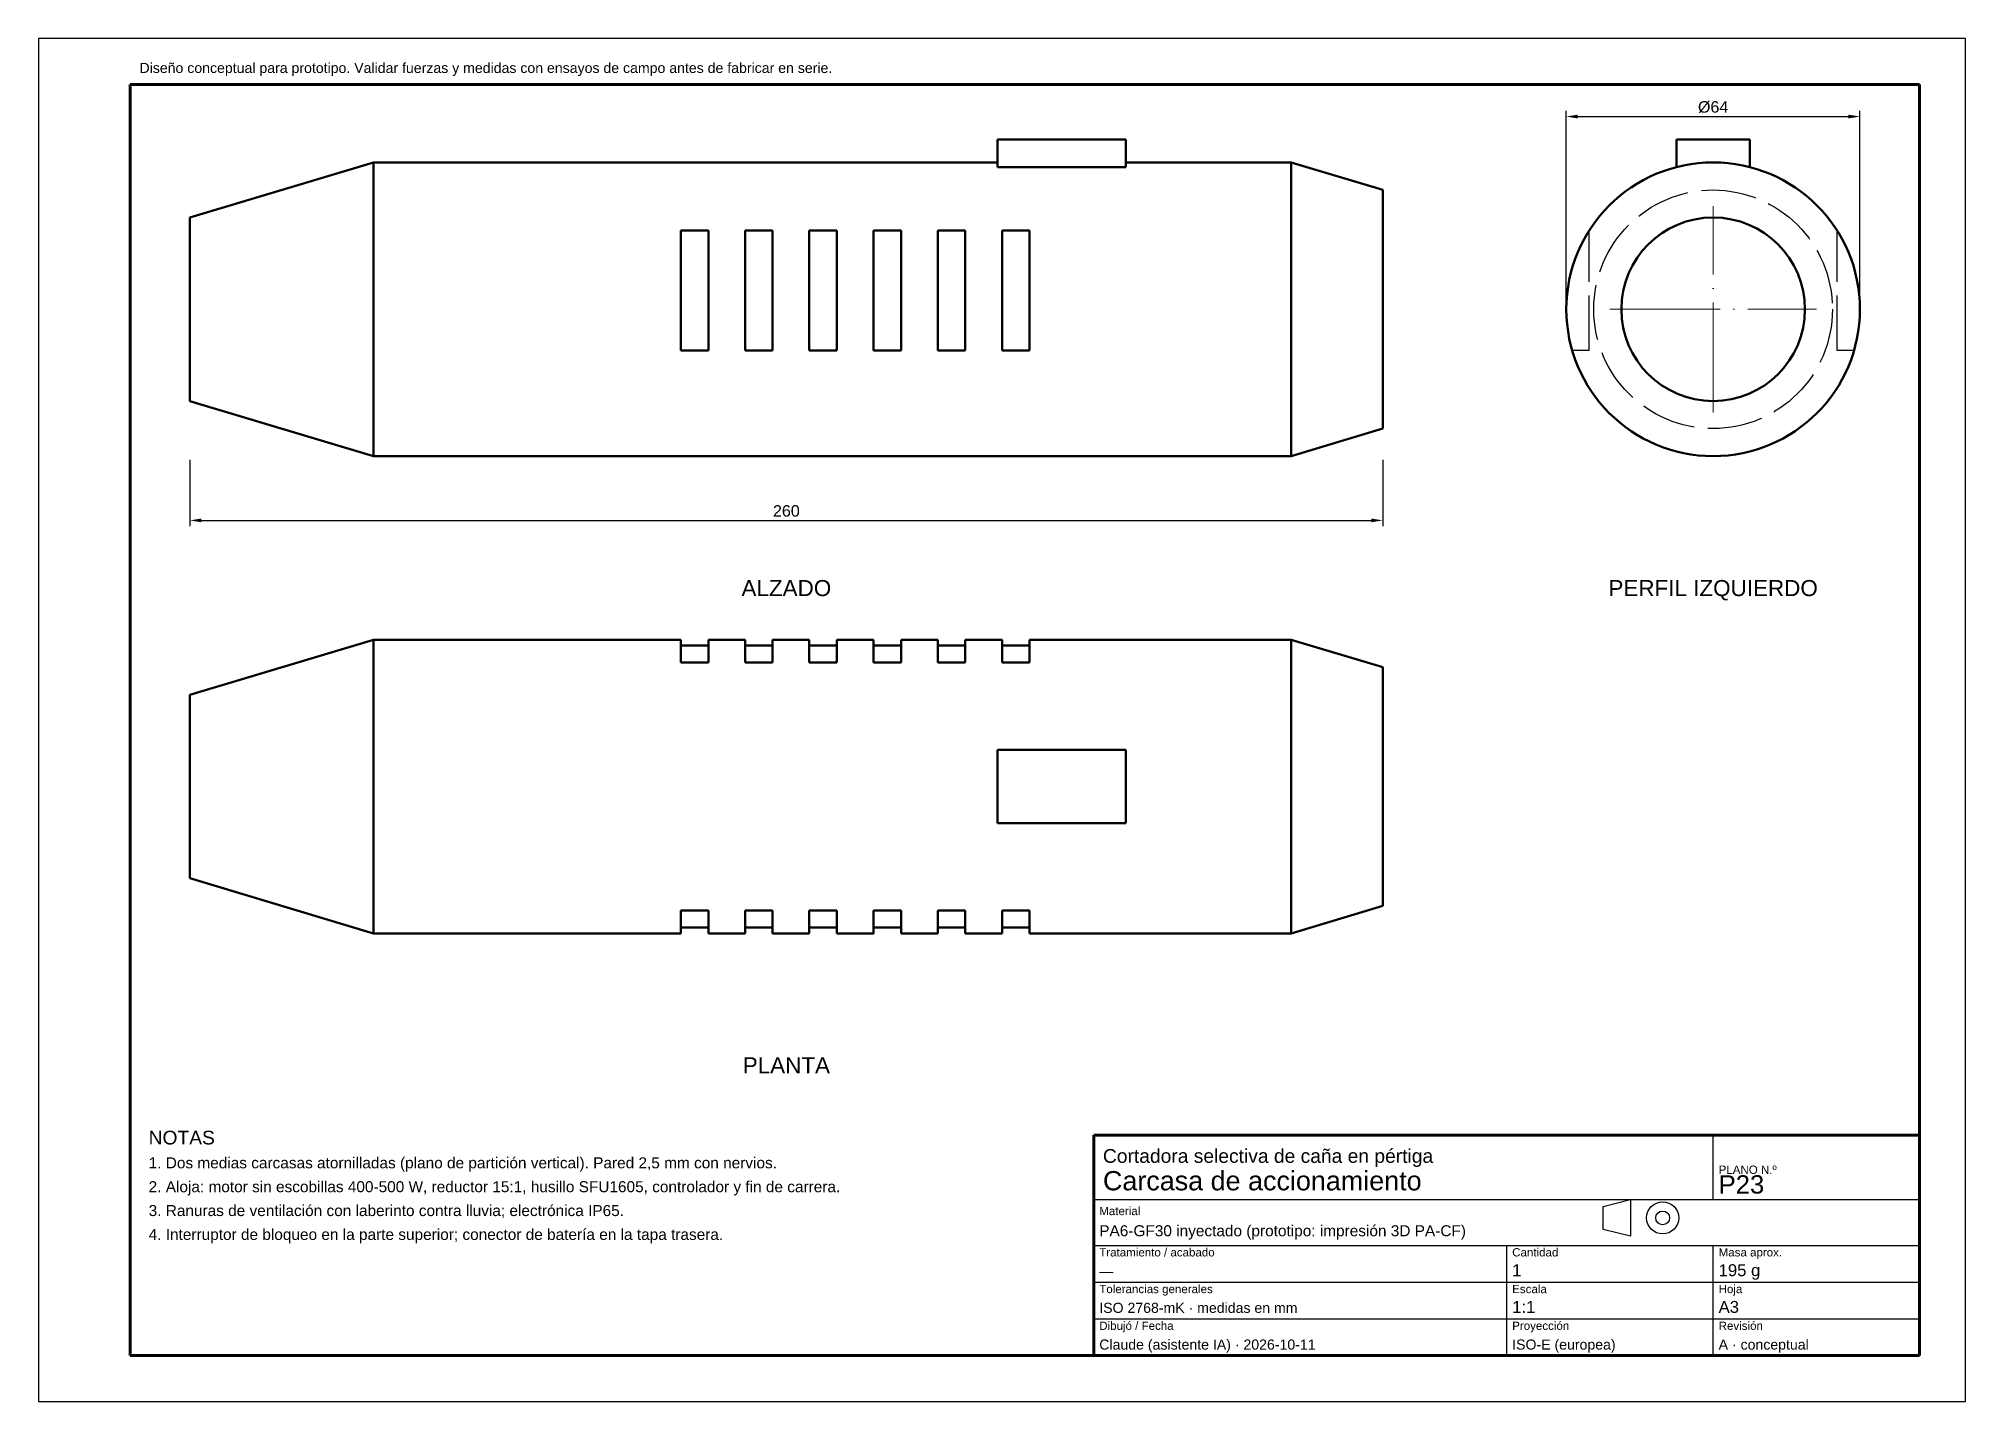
# Model space of a CAD drawing. Header units: millimetres. Extents: x 0 to 420, y 0 to 297.
import ezdxf
from ezdxf.enums import TextEntityAlignment as Align

# ---------------------------------------------------------------- set-up
doc = ezdxf.new("R2010")
doc.units = ezdxf.units.MM
doc.linetypes.add('ACAD_ISO02W100', pattern=[15, 12, -3])
doc.linetypes.add('ACAD_ISO04W100', pattern=[30, 24, -3, 0, -3])
for name, color, linetype, lineweight in [('COTAS', 4, 'Continuous', 18), ('EJES', 1, 'ACAD_ISO04W100', 18), ('MARCO', 7, 'Continuous', 70), ('OCULTAS', 8, 'ACAD_ISO02W100', 25), ('TEXTO', 7, 'Continuous', 25), ('VISIBLE', 7, 'Continuous', 50)]:
    doc.layers.add(name, color=color, linetype=linetype, lineweight=lineweight)
doc.styles.get("Standard").update_dxf_attribs({"font": 'arial.ttf'})
doc.dimstyles.new('ISO25', dxfattribs={"dimtxt": 2.5, "dimasz": 2.5, "dimexe": 1.25, "dimexo": 0.8, "dimgap": 0.8, "dimtad": 1, "dimdec": 1, "dimtxsty": 'Standard', "dimcen": 2.5, "dimclrd": 4, "dimclre": 4, "dimclrt": 7, "dimazin": 3, "dimtfac": 1, "dimtmove": 0, "dimatfit": 3})

msp = doc.modelspace()

# ---------------------------------------------------------------- linework, layer by layer
at = {"layer": 'EJES'}
for p, q in [((365, 215.5), (365, 260.5)), ((342.5, 238), (387.5, 238))]:
    msp.add_line(p, q, dxfattribs=at)
at = {"layer": 'MARCO'}
for p, q in [((410, 287), (20, 287)), ((20, 287), (20, 10)), ((410, 10), (410, 287)), ((410, 58), (230, 58)), ((230, 58), (230, 10)), ((410, 10), (410, 58)), ((20, 10), (410, 10)), ((230, 10), (410, 10))]:
    msp.add_line(p, q, dxfattribs=at)
at = {"layer": 'OCULTAS'}
for p, q in [((209, 269), (209, 275)), ((209, 275), (237, 275)), ((237, 269), (237, 275)), ((373, 275), (357, 275)), ((357, 269), (357, 275)), ((373, 269), (373, 275)), ((209, 269), (237, 269)), ((209, 269), (237, 269)), ((209, 269), (237, 269)), ((357.06, 269), (357, 269)), ((373, 269), (372.94, 269)), ((140, 255.18), (146, 255.18)), ((140, 229), (140, 255.18)), ((140, 229), (140, 255.18)), ((146, 229), (146, 255.18)), ((146, 229), (146, 255.18)), ((154, 255.18), (160, 255.18)), ((154, 229), (154, 255.18)), ((154, 229), (154, 255.18)), ((160, 229), (160, 255.18)), ((160, 229), (160, 255.18)), ((168, 255.18), (174, 255.18)), ((168, 229), (168, 255.18)), ((168, 229), (168, 255.18)), ((174, 229), (174, 255.18)), ((174, 229), (174, 255.18)), ((182, 255.18), (188, 255.18)), ((182, 229), (182, 255.18)), ((182, 229), (182, 255.18)), ((188, 229), (188, 255.18)), ((188, 229), (188, 255.18)), ((196, 255.18), (202, 255.18)), ((196, 229), (196, 255.18)), ((196, 229), (196, 255.18)), ((202, 229), (202, 255.18)), ((202, 229), (202, 255.18)), ((210, 255.18), (216, 255.18)), ((210, 229), (210, 255.18)), ((210, 229), (210, 255.18)), ((216, 229), (216, 255.18)), ((216, 229), (216, 255.18)), ((338, 229), (338, 255.18)), ((338, 229), (338, 255.18)), ((338, 229), (338, 255.18)), ((338, 229), (338, 255.18)), ((338, 229), (338, 255.18)), ((338, 229), (338, 255.18)), ((338, 229), (338, 255.18)), ((338, 229), (338, 255.18)), ((338, 229), (338, 255.18)), ((338, 229), (338, 255.18)), ((338, 229), (338, 255.18)), ((338, 229), (338, 255.18)), ((392, 229), (392, 255.18)), ((392, 229), (392, 255.18)), ((392, 229), (392, 255.18)), ((392, 229), (392, 255.18)), ((392, 229), (392, 255.18)), ((392, 229), (392, 255.18)), ((392, 229), (392, 255.18)), ((392, 229), (392, 255.18)), ((392, 229), (392, 255.18)), ((392, 229), (392, 255.18)), ((392, 229), (392, 255.18)), ((392, 229), (392, 255.18)), ((140, 229), (146, 229)), ((140, 229), (146, 229)), ((140, 229), (146, 229)), ((154, 229), (160, 229)), ((154, 229), (160, 229)), ((154, 229), (160, 229)), ((168, 229), (174, 229)), ((168, 229), (174, 229)), ((168, 229), (174, 229)), ((182, 229), (188, 229)), ((182, 229), (188, 229)), ((182, 229), (188, 229)), ((196, 229), (202, 229)), ((196, 229), (202, 229)), ((196, 229), (202, 229)), ((210, 229), (216, 229)), ((210, 229), (216, 229)), ((210, 229), (216, 229)), ((338, 229), (334.29, 229)), ((338, 229), (334.29, 229)), ((338, 229), (334.29, 229)), ((338, 229), (334.29, 229)), ((338, 229), (334.29, 229)), ((338, 229), (334.29, 229)), ((338, 229), (334.29, 229)), ((338, 229), (334.29, 229)), ((338, 229), (334.29, 229)), ((338, 229), (334.29, 229)), ((338, 229), (334.29, 229)), ((338, 229), (334.29, 229)), ((395.71, 229), (392, 229)), ((395.71, 229), (392, 229)), ((395.71, 229), (392, 229)), ((395.71, 229), (392, 229)), ((395.71, 229), (392, 229)), ((395.71, 229), (392, 229)), ((395.71, 229), (392, 229)), ((395.71, 229), (392, 229)), ((395.71, 229), (392, 229)), ((395.71, 229), (392, 229)), ((395.71, 229), (392, 229)), ((395.71, 229), (392, 229)), ((140, 161), (140, 164.71)), ((146, 161), (146, 164.71)), ((154, 161), (154, 164.71)), ((160, 161), (160, 164.71)), ((168, 161), (168, 164.71)), ((174, 161), (174, 164.71)), ((182, 161), (182, 164.71)), ((188, 161), (188, 164.71)), ((196, 161), (196, 164.71)), ((202, 161), (202, 164.71)), ((210, 161), (210, 164.71)), ((216, 161), (216, 164.71)), ((140, 161), (146, 161)), ((154, 161), (160, 161)), ((168, 161), (174, 161)), ((182, 161), (188, 161)), ((196, 161), (202, 161)), ((210, 161), (216, 161)), ((209, 141.94), (209, 142)), ((209, 142), (237, 142)), ((209, 141.94), (237, 141.94)), ((237, 141.94), (237, 142)), ((209, 126.06), (237, 126.06)), ((209, 126), (209, 126.06)), ((209, 126), (237, 126)), ((237, 126), (237, 126.06)), ((140, 103.29), (140, 107)), ((140, 107), (146, 107)), ((146, 103.29), (146, 107)), ((154, 103.29), (154, 107)), ((154, 107), (160, 107)), ((160, 103.29), (160, 107)), ((168, 103.29), (168, 107)), ((168, 107), (174, 107)), ((174, 103.29), (174, 107)), ((182, 103.29), (182, 107)), ((182, 107), (188, 107)), ((188, 103.29), (188, 107)), ((196, 103.29), (196, 107)), ((196, 107), (202, 107)), ((202, 103.29), (202, 107)), ((210, 103.29), (210, 107)), ((210, 107), (216, 107)), ((216, 103.29), (216, 107))]:
    msp.add_line(p, q, dxfattribs=at)
for radius in [32, 26]:
    msp.add_circle((365, 238), radius, dxfattribs=at)
for start, end in [(-284.3615, -255.6385), (-284.3615, -255.6385), (-212.4617, -163.6652), (-212.4617, -163.6652), (-212.4617, -163.6652), (-212.4617, -163.6652), (-212.4617, -163.6652), (-212.4617, -163.6652), (-212.4617, -163.6652), (-212.4617, -163.6652), (-212.4617, -163.6652), (-212.4617, -163.6652), (-212.4617, -163.6652), (-212.4617, -163.6652), (-376.3348, -327.5383), (-376.3348, -327.5383), (-376.3348, -327.5383), (-376.3348, -327.5383), (-376.3348, -327.5383), (-376.3348, -327.5383), (-376.3348, -327.5383), (-376.3348, -327.5383), (-376.3348, -327.5383), (-376.3348, -327.5383), (-376.3348, -327.5383), (-376.3348, -327.5383)]:
    msp.add_arc((365, 238), 32, start, end, dxfattribs=at)
for points in [[(73, 206), (73, 206.8), (73, 209.17), (73, 212.98), (73, 218.05), (73, 224.12), (73, 230.88), (73, 238), (73, 245.12), (73, 251.88), (73, 257.95), (73, 263.02), (73, 266.83), (73, 269.2), (73, 270)], [(209, 269), (209, 269.14), (209, 269.26), (209, 269.38), (209, 269.49), (209, 269.59), (209, 269.67), (209, 269.75), (209, 269.82), (209, 269.87), (209, 269.92), (209, 269.95), (209, 269.98), (209, 269.99), (209, 270)], [(209, 270), (209, 269.99), (209, 269.98), (209, 269.95), (209, 269.92), (209, 269.87), (209, 269.82), (209, 269.75), (209, 269.67), (209, 269.59), (209, 269.49), (209, 269.38), (209, 269.26), (209, 269.14), (209, 269)], [(237, 269), (237, 269.14), (237, 269.26), (237, 269.38), (237, 269.49), (237, 269.59), (237, 269.67), (237, 269.75), (237, 269.82), (237, 269.87), (237, 269.92), (237, 269.95), (237, 269.98), (237, 269.99), (237, 270)], [(237, 270), (237, 269.99), (237, 269.98), (237, 269.95), (237, 269.92), (237, 269.87), (237, 269.82), (237, 269.75), (237, 269.67), (237, 269.59), (237, 269.49), (237, 269.38), (237, 269.26), (237, 269.14), (237, 269)], [(273, 206), (273, 206.8), (273, 209.17), (273, 212.98), (273, 218.05), (273, 224.12), (273, 230.88), (273, 238), (273, 245.12), (273, 251.88), (273, 257.95), (273, 263.02), (273, 266.83), (273, 269.2), (273, 270)], [(293, 212), (293, 212.65), (293, 214.57), (293, 217.67), (293, 221.79), (293, 226.72), (293, 232.21), (293, 238), (293, 243.79), (293, 249.28), (293, 254.21), (293, 258.33), (293, 261.43), (293, 263.35), (293, 264)], [(33, 218), (33, 218.5), (33, 219.98), (33, 222.36), (33, 225.53), (33, 229.32), (33, 233.55), (33, 238), (33, 242.45), (33, 246.68), (33, 250.47), (33, 253.64), (33, 256.02), (33, 257.5), (33, 258)], [(73, 134), (73, 137.58), (73, 141.12), (73, 144.57), (73, 147.88), (73, 151.03), (73, 153.95), (73, 156.63), (73, 159.02), (73, 161.1), (73, 162.83), (73, 164.2), (73, 165.2), (73, 165.8), (73, 166)], [(140, 164.71), (140, 164.89), (140, 165.05), (140, 165.2), (140, 165.34), (140, 165.46), (140, 165.58), (140, 165.68), (140, 165.76), (140, 165.83), (140, 165.89), (140, 165.94), (140, 165.97), (140, 165.99), (140, 166)], [(146, 164.71), (146, 164.89), (146, 165.05), (146, 165.2), (146, 165.34), (146, 165.46), (146, 165.58), (146, 165.68), (146, 165.76), (146, 165.83), (146, 165.89), (146, 165.94), (146, 165.97), (146, 165.99), (146, 166)], [(154, 164.71), (154, 164.89), (154, 165.05), (154, 165.2), (154, 165.34), (154, 165.46), (154, 165.58), (154, 165.68), (154, 165.76), (154, 165.83), (154, 165.89), (154, 165.94), (154, 165.97), (154, 165.99), (154, 166)], [(160, 164.71), (160, 164.89), (160, 165.05), (160, 165.2), (160, 165.34), (160, 165.46), (160, 165.58), (160, 165.68), (160, 165.76), (160, 165.83), (160, 165.89), (160, 165.94), (160, 165.97), (160, 165.99), (160, 166)], [(168, 164.71), (168, 164.89), (168, 165.05), (168, 165.2), (168, 165.34), (168, 165.46), (168, 165.58), (168, 165.68), (168, 165.76), (168, 165.83), (168, 165.89), (168, 165.94), (168, 165.97), (168, 165.99), (168, 166)], [(174, 164.71), (174, 164.89), (174, 165.05), (174, 165.2), (174, 165.34), (174, 165.46), (174, 165.58), (174, 165.68), (174, 165.76), (174, 165.83), (174, 165.89), (174, 165.94), (174, 165.97), (174, 165.99), (174, 166)], [(182, 164.71), (182, 164.89), (182, 165.05), (182, 165.2), (182, 165.34), (182, 165.46), (182, 165.58), (182, 165.68), (182, 165.76), (182, 165.83), (182, 165.89), (182, 165.94), (182, 165.97), (182, 165.99), (182, 166)], [(188, 164.71), (188, 164.89), (188, 165.05), (188, 165.2), (188, 165.34), (188, 165.46), (188, 165.58), (188, 165.68), (188, 165.76), (188, 165.83), (188, 165.89), (188, 165.94), (188, 165.97), (188, 165.99), (188, 166)], [(196, 164.71), (196, 164.89), (196, 165.05), (196, 165.2), (196, 165.34), (196, 165.46), (196, 165.58), (196, 165.68), (196, 165.76), (196, 165.83), (196, 165.89), (196, 165.94), (196, 165.97), (196, 165.99), (196, 166)], [(202, 164.71), (202, 164.89), (202, 165.05), (202, 165.2), (202, 165.34), (202, 165.46), (202, 165.58), (202, 165.68), (202, 165.76), (202, 165.83), (202, 165.89), (202, 165.94), (202, 165.97), (202, 165.99), (202, 166)], [(210, 164.71), (210, 164.89), (210, 165.05), (210, 165.2), (210, 165.34), (210, 165.46), (210, 165.58), (210, 165.68), (210, 165.76), (210, 165.83), (210, 165.89), (210, 165.94), (210, 165.97), (210, 165.99), (210, 166)], [(216, 164.71), (216, 164.89), (216, 165.05), (216, 165.2), (216, 165.34), (216, 165.46), (216, 165.58), (216, 165.68), (216, 165.76), (216, 165.83), (216, 165.89), (216, 165.94), (216, 165.97), (216, 165.99), (216, 166)], [(273, 134), (273, 137.58), (273, 141.12), (273, 144.57), (273, 147.88), (273, 151.03), (273, 153.95), (273, 156.63), (273, 159.02), (273, 161.1), (273, 162.83), (273, 164.2), (273, 165.2), (273, 165.8), (273, 166)], [(293, 134), (293, 136.91), (293, 139.79), (293, 142.59), (293, 145.28), (293, 147.83), (293, 150.21), (293, 152.38), (293, 154.33), (293, 156.01), (293, 157.43), (293, 158.54), (293, 159.35), (293, 159.84), (293, 160)], [(33, 134), (33, 136.24), (33, 138.45), (33, 140.61), (33, 142.68), (33, 144.64), (33, 146.47), (33, 148.14), (33, 149.64), (33, 150.93), (33, 152.02), (33, 152.88), (33, 153.5), (33, 153.87), (33, 154)], [(33, 114), (33, 114.13), (33, 114.5), (33, 115.12), (33, 115.98), (33, 117.07), (33, 118.36), (33, 119.86), (33, 121.53), (33, 123.36), (33, 125.32), (33, 127.39), (33, 129.55), (33, 131.76), (33, 134)], [(73, 102), (73, 102.2), (73, 102.8), (73, 103.8), (73, 105.17), (73, 106.9), (73, 108.98), (73, 111.37), (73, 114.05), (73, 116.97), (73, 120.12), (73, 123.43), (73, 126.88), (73, 130.42), (73, 134)], [(273, 102), (273, 102.2), (273, 102.8), (273, 103.8), (273, 105.17), (273, 106.9), (273, 108.98), (273, 111.37), (273, 114.05), (273, 116.97), (273, 120.12), (273, 123.43), (273, 126.88), (273, 130.42), (273, 134)], [(293, 108), (293, 108.16), (293, 108.65), (293, 109.46), (293, 110.57), (293, 111.99), (293, 113.67), (293, 115.62), (293, 117.79), (293, 120.17), (293, 122.72), (293, 125.41), (293, 128.21), (293, 131.09), (293, 134)], [(140, 102), (140, 102.01), (140, 102.03), (140, 102.06), (140, 102.11), (140, 102.17), (140, 102.24), (140, 102.32), (140, 102.42), (140, 102.54), (140, 102.66), (140, 102.8), (140, 102.95), (140, 103.11), (140, 103.29)], [(146, 102), (146, 102.01), (146, 102.03), (146, 102.06), (146, 102.11), (146, 102.17), (146, 102.24), (146, 102.32), (146, 102.42), (146, 102.54), (146, 102.66), (146, 102.8), (146, 102.95), (146, 103.11), (146, 103.29)], [(154, 102), (154, 102.01), (154, 102.03), (154, 102.06), (154, 102.11), (154, 102.17), (154, 102.24), (154, 102.32), (154, 102.42), (154, 102.54), (154, 102.66), (154, 102.8), (154, 102.95), (154, 103.11), (154, 103.29)], [(160, 102), (160, 102.01), (160, 102.03), (160, 102.06), (160, 102.11), (160, 102.17), (160, 102.24), (160, 102.32), (160, 102.42), (160, 102.54), (160, 102.66), (160, 102.8), (160, 102.95), (160, 103.11), (160, 103.29)], [(168, 102), (168, 102.01), (168, 102.03), (168, 102.06), (168, 102.11), (168, 102.17), (168, 102.24), (168, 102.32), (168, 102.42), (168, 102.54), (168, 102.66), (168, 102.8), (168, 102.95), (168, 103.11), (168, 103.29)], [(174, 102), (174, 102.01), (174, 102.03), (174, 102.06), (174, 102.11), (174, 102.17), (174, 102.24), (174, 102.32), (174, 102.42), (174, 102.54), (174, 102.66), (174, 102.8), (174, 102.95), (174, 103.11), (174, 103.29)], [(182, 102), (182, 102.01), (182, 102.03), (182, 102.06), (182, 102.11), (182, 102.17), (182, 102.24), (182, 102.32), (182, 102.42), (182, 102.54), (182, 102.66), (182, 102.8), (182, 102.95), (182, 103.11), (182, 103.29)], [(188, 102), (188, 102.01), (188, 102.03), (188, 102.06), (188, 102.11), (188, 102.17), (188, 102.24), (188, 102.32), (188, 102.42), (188, 102.54), (188, 102.66), (188, 102.8), (188, 102.95), (188, 103.11), (188, 103.29)], [(196, 102), (196, 102.01), (196, 102.03), (196, 102.06), (196, 102.11), (196, 102.17), (196, 102.24), (196, 102.32), (196, 102.42), (196, 102.54), (196, 102.66), (196, 102.8), (196, 102.95), (196, 103.11), (196, 103.29)], [(202, 102), (202, 102.01), (202, 102.03), (202, 102.06), (202, 102.11), (202, 102.17), (202, 102.24), (202, 102.32), (202, 102.42), (202, 102.54), (202, 102.66), (202, 102.8), (202, 102.95), (202, 103.11), (202, 103.29)], [(210, 102), (210, 102.01), (210, 102.03), (210, 102.06), (210, 102.11), (210, 102.17), (210, 102.24), (210, 102.32), (210, 102.42), (210, 102.54), (210, 102.66), (210, 102.8), (210, 102.95), (210, 103.11), (210, 103.29)], [(216, 102), (216, 102.01), (216, 102.03), (216, 102.06), (216, 102.11), (216, 102.17), (216, 102.24), (216, 102.32), (216, 102.42), (216, 102.54), (216, 102.66), (216, 102.8), (216, 102.95), (216, 103.11), (216, 103.29)]]:
    msp.add_open_spline(points, degree=1, dxfattribs=at)
for points, knots in [([(140, 229), (140, 229.94), (140, 230.88), (140, 231.84), (140, 232.79), (140, 233.76), (140, 234.72), (140, 236.66), (140, 238.61), (140, 239.58), (140, 240.55), (140, 241.52), (140, 242.49), (140, 243.45), (140, 244.41), (140, 245.35), (140, 246.3), (140, 247.23), (140, 248.16), (140, 249.08), (140, 249.99), (140, 250.88), (140, 251.77), (140, 252.64), (140, 253.5), (140, 254.34), (140, 255.18)], [0, 0, 0, 0.071429, 0.071429, 0.142857, 0.142857, 0.214286, 0.214286, 0.357143, 0.357143, 0.428571, 0.428571, 0.5, 0.5, 0.571429, 0.571429, 0.642857, 0.642857, 0.714286, 0.714286, 0.785714, 0.785714, 0.857143, 0.857143, 0.928571, 0.928571, 1, 1, 1]), ([(146, 229), (146, 229.94), (146, 230.88), (146, 231.84), (146, 232.79), (146, 233.76), (146, 234.72), (146, 236.66), (146, 238.61), (146, 239.58), (146, 240.55), (146, 241.52), (146, 242.49), (146, 243.45), (146, 244.41), (146, 245.35), (146, 246.3), (146, 247.23), (146, 248.16), (146, 249.08), (146, 249.99), (146, 250.88), (146, 251.77), (146, 252.64), (146, 253.5), (146, 254.34), (146, 255.18)], [0, 0, 0, 0.071429, 0.071429, 0.142857, 0.142857, 0.214286, 0.214286, 0.357143, 0.357143, 0.428571, 0.428571, 0.5, 0.5, 0.571429, 0.571429, 0.642857, 0.642857, 0.714286, 0.714286, 0.785714, 0.785714, 0.857143, 0.857143, 0.928571, 0.928571, 1, 1, 1]), ([(154, 229), (154, 229.94), (154, 230.88), (154, 231.84), (154, 232.79), (154, 233.76), (154, 234.72), (154, 236.66), (154, 238.61), (154, 239.58), (154, 240.55), (154, 241.52), (154, 242.49), (154, 243.45), (154, 244.41), (154, 245.35), (154, 246.3), (154, 247.23), (154, 248.16), (154, 249.08), (154, 249.99), (154, 250.88), (154, 251.77), (154, 252.64), (154, 253.5), (154, 254.34), (154, 255.18)], [0, 0, 0, 0.071429, 0.071429, 0.142857, 0.142857, 0.214286, 0.214286, 0.357143, 0.357143, 0.428571, 0.428571, 0.5, 0.5, 0.571429, 0.571429, 0.642857, 0.642857, 0.714286, 0.714286, 0.785714, 0.785714, 0.857143, 0.857143, 0.928571, 0.928571, 1, 1, 1]), ([(160, 229), (160, 229.94), (160, 230.88), (160, 231.84), (160, 232.79), (160, 233.76), (160, 234.72), (160, 236.66), (160, 238.61), (160, 239.58), (160, 240.55), (160, 241.52), (160, 242.49), (160, 243.45), (160, 244.41), (160, 245.35), (160, 246.3), (160, 247.23), (160, 248.16), (160, 249.08), (160, 249.99), (160, 250.88), (160, 251.77), (160, 252.64), (160, 253.5), (160, 254.34), (160, 255.18)], [0, 0, 0, 0.071429, 0.071429, 0.142857, 0.142857, 0.214286, 0.214286, 0.357143, 0.357143, 0.428571, 0.428571, 0.5, 0.5, 0.571429, 0.571429, 0.642857, 0.642857, 0.714286, 0.714286, 0.785714, 0.785714, 0.857143, 0.857143, 0.928571, 0.928571, 1, 1, 1]), ([(168, 229), (168, 229.94), (168, 230.88), (168, 231.84), (168, 232.79), (168, 233.76), (168, 234.72), (168, 236.66), (168, 238.61), (168, 239.58), (168, 240.55), (168, 241.52), (168, 242.49), (168, 243.45), (168, 244.41), (168, 245.35), (168, 246.3), (168, 247.23), (168, 248.16), (168, 249.08), (168, 249.99), (168, 250.88), (168, 251.77), (168, 252.64), (168, 253.5), (168, 254.34), (168, 255.18)], [0, 0, 0, 0.071429, 0.071429, 0.142857, 0.142857, 0.214286, 0.214286, 0.357143, 0.357143, 0.428571, 0.428571, 0.5, 0.5, 0.571429, 0.571429, 0.642857, 0.642857, 0.714286, 0.714286, 0.785714, 0.785714, 0.857143, 0.857143, 0.928571, 0.928571, 1, 1, 1]), ([(174, 229), (174, 229.94), (174, 230.88), (174, 231.84), (174, 232.79), (174, 233.76), (174, 234.72), (174, 236.66), (174, 238.61), (174, 239.58), (174, 240.55), (174, 241.52), (174, 242.49), (174, 243.45), (174, 244.41), (174, 245.35), (174, 246.3), (174, 247.23), (174, 248.16), (174, 249.08), (174, 249.99), (174, 250.88), (174, 251.77), (174, 252.64), (174, 253.5), (174, 254.34), (174, 255.18)], [0, 0, 0, 0.071429, 0.071429, 0.142857, 0.142857, 0.214286, 0.214286, 0.357143, 0.357143, 0.428571, 0.428571, 0.5, 0.5, 0.571429, 0.571429, 0.642857, 0.642857, 0.714286, 0.714286, 0.785714, 0.785714, 0.857143, 0.857143, 0.928571, 0.928571, 1, 1, 1]), ([(182, 229), (182, 229.94), (182, 230.88), (182, 231.84), (182, 232.79), (182, 233.76), (182, 234.72), (182, 236.66), (182, 238.61), (182, 239.58), (182, 240.55), (182, 241.52), (182, 242.49), (182, 243.45), (182, 244.41), (182, 245.35), (182, 246.3), (182, 247.23), (182, 248.16), (182, 249.08), (182, 249.99), (182, 250.88), (182, 251.77), (182, 252.64), (182, 253.5), (182, 254.34), (182, 255.18)], [0, 0, 0, 0.071429, 0.071429, 0.142857, 0.142857, 0.214286, 0.214286, 0.357143, 0.357143, 0.428571, 0.428571, 0.5, 0.5, 0.571429, 0.571429, 0.642857, 0.642857, 0.714286, 0.714286, 0.785714, 0.785714, 0.857143, 0.857143, 0.928571, 0.928571, 1, 1, 1]), ([(188, 229), (188, 229.94), (188, 230.88), (188, 231.84), (188, 232.79), (188, 233.76), (188, 234.72), (188, 236.66), (188, 238.61), (188, 239.58), (188, 240.55), (188, 241.52), (188, 242.49), (188, 243.45), (188, 244.41), (188, 245.35), (188, 246.3), (188, 247.23), (188, 248.16), (188, 249.08), (188, 249.99), (188, 250.88), (188, 251.77), (188, 252.64), (188, 253.5), (188, 254.34), (188, 255.18)], [0, 0, 0, 0.071429, 0.071429, 0.142857, 0.142857, 0.214286, 0.214286, 0.357143, 0.357143, 0.428571, 0.428571, 0.5, 0.5, 0.571429, 0.571429, 0.642857, 0.642857, 0.714286, 0.714286, 0.785714, 0.785714, 0.857143, 0.857143, 0.928571, 0.928571, 1, 1, 1]), ([(196, 229), (196, 229.94), (196, 230.88), (196, 231.84), (196, 232.79), (196, 233.76), (196, 234.72), (196, 235.69), (196, 236.66), (196, 238.61), (196, 240.55), (196, 241.52), (196, 242.49), (196, 243.45), (196, 244.41), (196, 245.35), (196, 246.3), (196, 247.23), (196, 248.16), (196, 249.08), (196, 249.99), (196, 250.88), (196, 251.77), (196, 252.64), (196, 253.5), (196, 254.34), (196, 255.18)], [0, 0, 0, 0.071429, 0.071429, 0.142857, 0.142857, 0.214286, 0.214286, 0.285714, 0.285714, 0.428571, 0.428571, 0.5, 0.5, 0.571429, 0.571429, 0.642857, 0.642857, 0.714286, 0.714286, 0.785714, 0.785714, 0.857143, 0.857143, 0.928571, 0.928571, 1, 1, 1]), ([(202, 229), (202, 229.94), (202, 230.88), (202, 231.84), (202, 232.79), (202, 233.76), (202, 234.72), (202, 235.69), (202, 236.66), (202, 238.61), (202, 240.55), (202, 241.52), (202, 242.49), (202, 243.45), (202, 244.41), (202, 245.35), (202, 246.3), (202, 247.23), (202, 248.16), (202, 249.08), (202, 249.99), (202, 250.88), (202, 251.77), (202, 252.64), (202, 253.5), (202, 254.34), (202, 255.18)], [0, 0, 0, 0.071429, 0.071429, 0.142857, 0.142857, 0.214286, 0.214286, 0.285714, 0.285714, 0.428571, 0.428571, 0.5, 0.5, 0.571429, 0.571429, 0.642857, 0.642857, 0.714286, 0.714286, 0.785714, 0.785714, 0.857143, 0.857143, 0.928571, 0.928571, 1, 1, 1]), ([(210, 229), (210, 229.94), (210, 230.88), (210, 231.84), (210, 232.79), (210, 233.76), (210, 234.72), (210, 235.69), (210, 236.66), (210, 238.61), (210, 240.55), (210, 241.52), (210, 242.49), (210, 243.45), (210, 244.41), (210, 245.35), (210, 246.3), (210, 247.23), (210, 248.16), (210, 249.08), (210, 249.99), (210, 250.88), (210, 251.77), (210, 252.64), (210, 253.5), (210, 254.34), (210, 255.18)], [0, 0, 0, 0.071429, 0.071429, 0.142857, 0.142857, 0.214286, 0.214286, 0.285714, 0.285714, 0.428571, 0.428571, 0.5, 0.5, 0.571429, 0.571429, 0.642857, 0.642857, 0.714286, 0.714286, 0.785714, 0.785714, 0.857143, 0.857143, 0.928571, 0.928571, 1, 1, 1]), ([(216, 229), (216, 229.94), (216, 230.88), (216, 231.84), (216, 232.79), (216, 233.76), (216, 234.72), (216, 235.69), (216, 236.66), (216, 238.61), (216, 240.55), (216, 241.52), (216, 242.49), (216, 243.45), (216, 244.41), (216, 245.35), (216, 246.3), (216, 247.23), (216, 248.16), (216, 249.08), (216, 249.99), (216, 250.88), (216, 251.77), (216, 252.64), (216, 253.5), (216, 254.34), (216, 255.18)], [0, 0, 0, 0.071429, 0.071429, 0.142857, 0.142857, 0.214286, 0.214286, 0.285714, 0.285714, 0.428571, 0.428571, 0.5, 0.5, 0.571429, 0.571429, 0.642857, 0.642857, 0.714286, 0.714286, 0.785714, 0.785714, 0.857143, 0.857143, 0.928571, 0.928571, 1, 1, 1]), ([(209, 141.94), (209, 141.38), (209, 140.82), (209, 140.26), (209, 139.7), (209, 138.57), (209, 137.43), (209, 135.72), (209, 134), (209, 132.28), (209, 130.57), (209, 129.43), (209, 128.3), (209, 127.74), (209, 127.18), (209, 126.62), (209, 126.06)], [0, 0, 0, 0.071429, 0.071429, 0.142857, 0.142857, 0.285714, 0.285714, 0.5, 0.5, 0.714286, 0.714286, 0.857143, 0.857143, 0.928571, 0.928571, 1, 1, 1]), ([(237, 141.94), (237, 141.38), (237, 140.82), (237, 140.26), (237, 139.7), (237, 138.57), (237, 137.43), (237, 135.72), (237, 134), (237, 132.28), (237, 130.57), (237, 129.43), (237, 128.3), (237, 127.74), (237, 127.18), (237, 126.62), (237, 126.06)], [0, 0, 0, 0.071429, 0.071429, 0.142857, 0.142857, 0.285714, 0.285714, 0.5, 0.5, 0.714286, 0.714286, 0.857143, 0.857143, 0.928571, 0.928571, 1, 1, 1])]:
    msp.add_open_spline(points, degree=2, knots=knots, dxfattribs=at)
at = {"layer": 'TEXTO'}
for p, q in [((420, 297), (0, 297)), ((0, 297), (0, 0)), ((420, 0), (420, 297)), ((365, 44), (365, 58)), ((230, 44), (410, 44)), ((341, 42.5), (347, 44)), ((341, 37.5), (341, 42.5)), ((347, 44), (347, 36)), ((230, 34), (410, 34)), ((320, 10), (320, 34)), ((347, 36), (341, 37.5)), ((365, 10), (365, 34)), ((230, 26), (410, 26)), ((230, 18), (410, 18)), ((0, 0), (420, 0))]:
    msp.add_line(p, q, dxfattribs=at)
for radius in [3.5, 1.5]:
    msp.add_circle((354, 40), radius, dxfattribs=at)
at = {"layer": 'VISIBLE'}
for p, q in [((209, 269), (209, 275)), ((209, 275), (237, 275)), ((237, 269), (237, 275)), ((373, 275), (357, 275)), ((357, 269), (357, 275)), ((373, 269), (373, 275)), ((33, 258), (73, 270)), ((73, 270), (209, 270)), ((209, 269), (237, 269)), ((237, 270), (273, 270)), ((293, 264), (273, 270)), ((357.06, 269), (357, 269)), ((373, 269), (372.94, 269)), ((140, 255.18), (146, 255.18)), ((154, 255.18), (160, 255.18)), ((168, 255.18), (174, 255.18)), ((182, 255.18), (188, 255.18)), ((196, 255.18), (202, 255.18)), ((210, 255.18), (216, 255.18)), ((140, 229), (146, 229)), ((154, 229), (160, 229)), ((168, 229), (174, 229)), ((182, 229), (188, 229)), ((196, 229), (202, 229)), ((210, 229), (216, 229)), ((33, 218), (73, 206)), ((273, 206), (293, 212)), ((73, 206), (273, 206)), ((33, 154), (73, 166)), ((73, 166), (140, 166)), ((140, 164.71), (146, 164.71)), ((146, 166), (154, 166)), ((154, 164.71), (160, 164.71)), ((160, 166), (168, 166)), ((168, 164.71), (174, 164.71)), ((174, 166), (182, 166)), ((182, 164.71), (188, 164.71)), ((188, 166), (196, 166)), ((196, 164.71), (202, 164.71)), ((202, 166), (210, 166)), ((210, 164.71), (216, 164.71)), ((216, 166), (273, 166)), ((293, 160), (273, 166)), ((140, 161), (146, 161)), ((154, 161), (160, 161)), ((168, 161), (174, 161)), ((182, 161), (188, 161)), ((196, 161), (202, 161)), ((210, 161), (216, 161)), ((209, 126), (209, 142)), ((209, 142), (237, 142)), ((237, 126), (237, 142)), ((209, 126), (237, 126)), ((33, 114), (73, 102)), ((140, 107), (146, 107)), ((154, 107), (160, 107)), ((168, 107), (174, 107)), ((182, 107), (188, 107)), ((196, 107), (202, 107)), ((210, 107), (216, 107)), ((293, 108), (273, 102)), ((73, 102), (140, 102)), ((140, 103.29), (146, 103.29)), ((146, 102), (154, 102)), ((154, 103.29), (160, 103.29)), ((160, 102), (168, 102)), ((168, 103.29), (174, 103.29)), ((174, 102), (182, 102)), ((182, 103.29), (188, 103.29)), ((188, 102), (196, 102)), ((196, 103.29), (202, 103.29)), ((202, 102), (210, 102)), ((210, 103.29), (216, 103.29)), ((216, 102), (273, 102))]:
    msp.add_line(p, q, dxfattribs=at)
for radius in [32, 20]:
    msp.add_circle((365, 238), radius, dxfattribs=at)
for points in [[(73, 270), (73, 269.2), (73, 266.83), (73, 263.02), (73, 257.95), (73, 251.88), (73, 245.12), (73, 238), (73, 230.88), (73, 224.12), (73, 218.05), (73, 212.98), (73, 209.17), (73, 206.8), (73, 206)], [(273, 270), (273, 269.2), (273, 266.83), (273, 263.02), (273, 257.95), (273, 251.88), (273, 245.12), (273, 238), (273, 230.88), (273, 224.12), (273, 218.05), (273, 212.98), (273, 209.17), (273, 206.8), (273, 206)], [(293, 264), (293, 263.35), (293, 261.43), (293, 258.33), (293, 254.21), (293, 249.28), (293, 243.79), (293, 238), (293, 232.21), (293, 226.72), (293, 221.79), (293, 217.67), (293, 214.57), (293, 212.65), (293, 212)], [(33, 258), (33, 257.5), (33, 256.02), (33, 253.64), (33, 250.47), (33, 246.68), (33, 242.45), (33, 238), (33, 233.55), (33, 229.32), (33, 225.53), (33, 222.36), (33, 219.98), (33, 218.5), (33, 218)], [(140, 255.18), (140, 253.5), (140, 251.77), (140, 249.99), (140, 248.16), (140, 246.3), (140, 244.41), (140, 242.49), (140, 240.55), (140, 238.61), (140, 236.66), (140, 234.72), (140, 232.79), (140, 230.88), (140, 229)], [(146, 255.18), (146, 253.5), (146, 251.77), (146, 249.99), (146, 248.16), (146, 246.3), (146, 244.41), (146, 242.49), (146, 240.55), (146, 238.61), (146, 236.66), (146, 234.72), (146, 232.79), (146, 230.88), (146, 229)], [(154, 255.18), (154, 253.5), (154, 251.77), (154, 249.99), (154, 248.16), (154, 246.3), (154, 244.41), (154, 242.49), (154, 240.55), (154, 238.61), (154, 236.66), (154, 234.72), (154, 232.79), (154, 230.88), (154, 229)], [(160, 255.18), (160, 253.5), (160, 251.77), (160, 249.99), (160, 248.16), (160, 246.3), (160, 244.41), (160, 242.49), (160, 240.55), (160, 238.61), (160, 236.66), (160, 234.72), (160, 232.79), (160, 230.88), (160, 229)], [(168, 255.18), (168, 253.5), (168, 251.77), (168, 249.99), (168, 248.16), (168, 246.3), (168, 244.41), (168, 242.49), (168, 240.55), (168, 238.61), (168, 236.66), (168, 234.72), (168, 232.79), (168, 230.88), (168, 229)], [(174, 255.18), (174, 253.5), (174, 251.77), (174, 249.99), (174, 248.16), (174, 246.3), (174, 244.41), (174, 242.49), (174, 240.55), (174, 238.61), (174, 236.66), (174, 234.72), (174, 232.79), (174, 230.88), (174, 229)], [(182, 255.18), (182, 253.5), (182, 251.77), (182, 249.99), (182, 248.16), (182, 246.3), (182, 244.41), (182, 242.49), (182, 240.55), (182, 238.61), (182, 236.66), (182, 234.72), (182, 232.79), (182, 230.88), (182, 229)], [(188, 255.18), (188, 253.5), (188, 251.77), (188, 249.99), (188, 248.16), (188, 246.3), (188, 244.41), (188, 242.49), (188, 240.55), (188, 238.61), (188, 236.66), (188, 234.72), (188, 232.79), (188, 230.88), (188, 229)], [(196, 255.18), (196, 253.5), (196, 251.77), (196, 249.99), (196, 248.16), (196, 246.3), (196, 244.41), (196, 242.49), (196, 240.55), (196, 238.61), (196, 236.66), (196, 234.72), (196, 232.79), (196, 230.88), (196, 229)], [(202, 255.18), (202, 253.5), (202, 251.77), (202, 249.99), (202, 248.16), (202, 246.3), (202, 244.41), (202, 242.49), (202, 240.55), (202, 238.61), (202, 236.66), (202, 234.72), (202, 232.79), (202, 230.88), (202, 229)], [(210, 255.18), (210, 253.5), (210, 251.77), (210, 249.99), (210, 248.16), (210, 246.3), (210, 244.41), (210, 242.49), (210, 240.55), (210, 238.61), (210, 236.66), (210, 234.72), (210, 232.79), (210, 230.88), (210, 229)], [(216, 255.18), (216, 253.5), (216, 251.77), (216, 249.99), (216, 248.16), (216, 246.3), (216, 244.41), (216, 242.49), (216, 240.55), (216, 238.61), (216, 236.66), (216, 234.72), (216, 232.79), (216, 230.88), (216, 229)], [(73, 166), (73, 165.2), (73, 162.83), (73, 159.02), (73, 153.95), (73, 147.88), (73, 141.12), (73, 134), (73, 126.88), (73, 120.12), (73, 114.05), (73, 108.98), (73, 105.17), (73, 102.8), (73, 102)], [(140, 166), (140, 165.97), (140, 165.9), (140, 165.76), (140, 165.58), (140, 165.35), (140, 165.06), (140, 164.72), (140, 164.34), (140, 163.9), (140, 163.42), (140, 162.88), (140, 162.3), (140, 161.67), (140, 161)], [(146, 166), (146, 165.97), (146, 165.9), (146, 165.76), (146, 165.58), (146, 165.35), (146, 165.06), (146, 164.72), (146, 164.34), (146, 163.9), (146, 163.42), (146, 162.88), (146, 162.3), (146, 161.67), (146, 161)], [(154, 166), (154, 165.97), (154, 165.9), (154, 165.76), (154, 165.58), (154, 165.35), (154, 165.06), (154, 164.72), (154, 164.34), (154, 163.9), (154, 163.42), (154, 162.88), (154, 162.3), (154, 161.67), (154, 161)], [(160, 166), (160, 165.97), (160, 165.9), (160, 165.76), (160, 165.58), (160, 165.35), (160, 165.06), (160, 164.72), (160, 164.34), (160, 163.9), (160, 163.42), (160, 162.88), (160, 162.3), (160, 161.67), (160, 161)], [(168, 166), (168, 165.97), (168, 165.9), (168, 165.76), (168, 165.58), (168, 165.35), (168, 165.06), (168, 164.72), (168, 164.34), (168, 163.9), (168, 163.42), (168, 162.88), (168, 162.3), (168, 161.67), (168, 161)], [(174, 166), (174, 165.97), (174, 165.9), (174, 165.76), (174, 165.58), (174, 165.35), (174, 165.06), (174, 164.72), (174, 164.34), (174, 163.9), (174, 163.42), (174, 162.88), (174, 162.3), (174, 161.67), (174, 161)], [(182, 166), (182, 165.97), (182, 165.9), (182, 165.76), (182, 165.58), (182, 165.35), (182, 165.06), (182, 164.72), (182, 164.34), (182, 163.9), (182, 163.42), (182, 162.88), (182, 162.3), (182, 161.67), (182, 161)], [(188, 166), (188, 165.97), (188, 165.9), (188, 165.76), (188, 165.58), (188, 165.35), (188, 165.06), (188, 164.72), (188, 164.34), (188, 163.9), (188, 163.42), (188, 162.88), (188, 162.3), (188, 161.67), (188, 161)], [(196, 166), (196, 165.97), (196, 165.9), (196, 165.76), (196, 165.58), (196, 165.35), (196, 165.06), (196, 164.72), (196, 164.34), (196, 163.9), (196, 163.42), (196, 162.88), (196, 162.3), (196, 161.67), (196, 161)], [(202, 166), (202, 165.97), (202, 165.9), (202, 165.76), (202, 165.58), (202, 165.35), (202, 165.06), (202, 164.72), (202, 164.34), (202, 163.9), (202, 163.42), (202, 162.88), (202, 162.3), (202, 161.67), (202, 161)], [(210, 166), (210, 165.97), (210, 165.9), (210, 165.76), (210, 165.58), (210, 165.35), (210, 165.06), (210, 164.72), (210, 164.34), (210, 163.9), (210, 163.42), (210, 162.88), (210, 162.3), (210, 161.67), (210, 161)], [(216, 166), (216, 165.97), (216, 165.9), (216, 165.76), (216, 165.58), (216, 165.35), (216, 165.06), (216, 164.72), (216, 164.34), (216, 163.9), (216, 163.42), (216, 162.88), (216, 162.3), (216, 161.67), (216, 161)], [(273, 166), (273, 165.2), (273, 162.83), (273, 159.02), (273, 153.95), (273, 147.88), (273, 141.12), (273, 134), (273, 126.88), (273, 120.12), (273, 114.05), (273, 108.98), (273, 105.17), (273, 102.8), (273, 102)], [(293, 160), (293, 159.35), (293, 157.43), (293, 154.33), (293, 150.21), (293, 145.28), (293, 139.79), (293, 134), (293, 128.21), (293, 122.72), (293, 117.79), (293, 113.67), (293, 110.57), (293, 108.65), (293, 108)], [(33, 154), (33, 153.5), (33, 152.02), (33, 149.64), (33, 146.47), (33, 142.68), (33, 138.45), (33, 134), (33, 129.55), (33, 125.32), (33, 121.53), (33, 118.36), (33, 115.98), (33, 114.5), (33, 114)], [(140, 107), (140, 106.33), (140, 105.7), (140, 105.12), (140, 104.58), (140, 104.1), (140, 103.66), (140, 103.28), (140, 102.94), (140, 102.65), (140, 102.42), (140, 102.24), (140, 102.1), (140, 102.03), (140, 102)], [(146, 107), (146, 106.33), (146, 105.7), (146, 105.12), (146, 104.58), (146, 104.1), (146, 103.66), (146, 103.28), (146, 102.94), (146, 102.65), (146, 102.42), (146, 102.24), (146, 102.1), (146, 102.03), (146, 102)], [(154, 107), (154, 106.33), (154, 105.7), (154, 105.12), (154, 104.58), (154, 104.1), (154, 103.66), (154, 103.28), (154, 102.94), (154, 102.65), (154, 102.42), (154, 102.24), (154, 102.1), (154, 102.03), (154, 102)], [(160, 107), (160, 106.33), (160, 105.7), (160, 105.12), (160, 104.58), (160, 104.1), (160, 103.66), (160, 103.28), (160, 102.94), (160, 102.65), (160, 102.42), (160, 102.24), (160, 102.1), (160, 102.03), (160, 102)], [(168, 107), (168, 106.33), (168, 105.7), (168, 105.12), (168, 104.58), (168, 104.1), (168, 103.66), (168, 103.28), (168, 102.94), (168, 102.65), (168, 102.42), (168, 102.24), (168, 102.1), (168, 102.03), (168, 102)], [(174, 107), (174, 106.33), (174, 105.7), (174, 105.12), (174, 104.58), (174, 104.1), (174, 103.66), (174, 103.28), (174, 102.94), (174, 102.65), (174, 102.42), (174, 102.24), (174, 102.1), (174, 102.03), (174, 102)], [(182, 107), (182, 106.33), (182, 105.7), (182, 105.12), (182, 104.58), (182, 104.1), (182, 103.66), (182, 103.28), (182, 102.94), (182, 102.65), (182, 102.42), (182, 102.24), (182, 102.1), (182, 102.03), (182, 102)], [(188, 107), (188, 106.33), (188, 105.7), (188, 105.12), (188, 104.58), (188, 104.1), (188, 103.66), (188, 103.28), (188, 102.94), (188, 102.65), (188, 102.42), (188, 102.24), (188, 102.1), (188, 102.03), (188, 102)], [(196, 107), (196, 106.33), (196, 105.7), (196, 105.12), (196, 104.58), (196, 104.1), (196, 103.66), (196, 103.28), (196, 102.94), (196, 102.65), (196, 102.42), (196, 102.24), (196, 102.1), (196, 102.03), (196, 102)], [(202, 107), (202, 106.33), (202, 105.7), (202, 105.12), (202, 104.58), (202, 104.1), (202, 103.66), (202, 103.28), (202, 102.94), (202, 102.65), (202, 102.42), (202, 102.24), (202, 102.1), (202, 102.03), (202, 102)], [(210, 107), (210, 106.33), (210, 105.7), (210, 105.12), (210, 104.58), (210, 104.1), (210, 103.66), (210, 103.28), (210, 102.94), (210, 102.65), (210, 102.42), (210, 102.24), (210, 102.1), (210, 102.03), (210, 102)], [(216, 107), (216, 106.33), (216, 105.7), (216, 105.12), (216, 104.58), (216, 104.1), (216, 103.66), (216, 103.28), (216, 102.94), (216, 102.65), (216, 102.42), (216, 102.24), (216, 102.1), (216, 102.03), (216, 102)]]:
    msp.add_open_spline(points, degree=1, dxfattribs=at)

# ---------------------------------------------------------------- texts
at = {"layer": 'TEXTO'}
for s, height, p in [('Diseño conceptual para prototipo. Validar fuerzas y medidas con ensayos de campo antes de fabricar en serie.', 2.2, (22, 289.5)), ('NOTAS', 3, (24, 56)), ('Cortadora selectiva de caña en pértiga', 3, (232, 52)), ('1. Dos medias carcasas atornilladas (plano de partición vertical). Pared 2,5 mm con nervios.', 2.4, (24, 50.8)), ('Carcasa de accionamiento', 4.2, (232, 46)), ('PLANO N.º', 1.8, (366.2, 49.6)), ('2. Aloja: motor sin escobillas 400-500 W, reductor 15:1, husillo SFU1605, controlador y fin de carrera.', 2.4, (24, 45.6)), ('P23', 4, (366.2, 45.3)), ('3. Ranuras de ventilación con laberinto contra lluvia; electrónica IP65.', 2.4, (24, 40.4)), ('Material', 1.8, (231.2, 40.6)), ('PA6-GF30 inyectado (prototipo: impresión 3D PA-CF)', 2.4, (231.2, 36)), ('4. Interruptor de bloqueo en la parte superior; conector de batería en la tapa trasera.', 2.4, (24, 35.2)), ('Tratamiento / acabado', 1.8, (231.2, 31.6)), ('Cantidad', 1.8, (321.2, 31.6)), ('1', 2.6, (321.2, 27.3)), ('Masa aprox.', 1.8, (366.2, 31.6)), ('195 g', 2.6, (366.2, 27.3)), ('—', 2.2, (231.2, 27.3)), ('Tolerancias generales', 1.8, (231.2, 23.6)), ('Escala', 1.8, (321.2, 23.6)), ('Hoja', 1.8, (366.2, 23.6)), ('ISO 2768-mK · medidas en mm', 2.2, (231.2, 19.3)), ('1:1', 2.6, (321.2, 19.3)), ('A3', 2.6, (366.2, 19.3)), ('Dibujó / Fecha', 1.8, (231.2, 15.6)), ('Proyección', 1.8, (321.2, 15.6)), ('Revisión', 1.8, (366.2, 15.6)), ('Claude (asistente IA) · 2026-10-11', 2.2, (231.2, 11.3)), ('ISO-E (europea)', 2.2, (321.2, 11.3)), ('A · conceptual', 2.2, (366.2, 11.3))]:
    msp.add_text(s, height=height, dxfattribs=at).set_placement(p)
for s, p in [('ALZADO', (163, 179)), ('PERFIL IZQUIERDO', (365, 179)), ('PLANTA', (163, 75))]:
    msp.add_text(s, height=3.5, dxfattribs=at).set_placement(p, align=Align.TOP_CENTER)

# ---------------------------------------------------------------- dimensions: what is measured, and where the dimension line sits
at = {"layer": 'COTAS'}
msp.add_linear_dim(base=(333, 280), p1=(333, 238), p2=(397, 238), text='%%c64', dimstyle='ISO25', dxfattribs=at).render()
msp.add_linear_dim(base=(33, 192), p1=(33, 206), p2=(293, 206), dimstyle='ISO25', dxfattribs=at).render()

doc.saveas('drawing.dxf')
